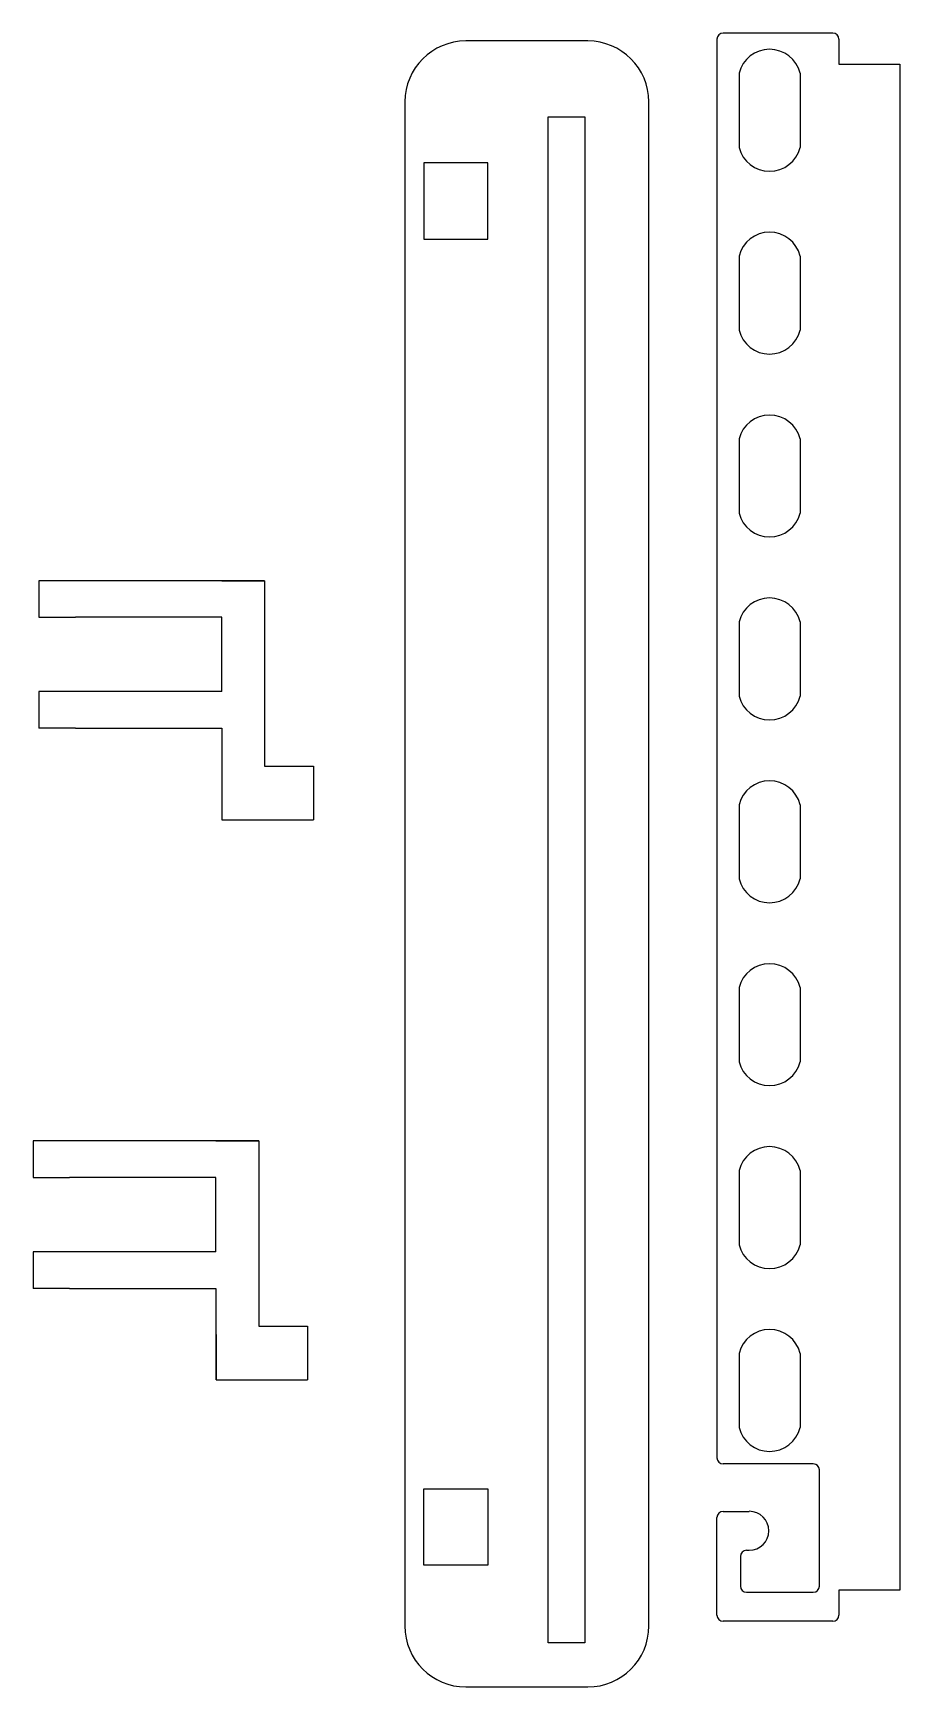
# Model space of a CAD drawing. Header units: millimetres. Extents: x 2360 to 2502, y 1507 to 1779.
import ezdxf

# ---------------------------------------------------------------- set-up
doc = ezdxf.new("R2010")
doc.units = ezdxf.units.MM

msp = doc.modelspace()

# ---------------------------------------------------------------- linework, layer by layer
for p, q in [((2450.56, 1777.29), (2430.56, 1777.29)), ((2471.74, 1777.58, 21.97), (2471.74, 1544.88, 21.97)), ((2490.74, 1778.58, 21.97), (2472.74, 1778.58, 21.97)), ((2491.74, 1777.58, 21.97), (2491.74, 1773.47, 21.97)), ((2475.37, 1772.01, 21.97), (2475.37, 1759.83, 21.97)), ((2485.37, 1772.01, 21.97), (2485.37, 1759.83, 21.97)), ((2491.74, 1773.47, 21.97), (2501.74, 1773.47, 21.97)), ((2501.74, 1773.47, 21.97), (2501.74, 1523.17, 21.97)), ((2420.56, 1767.29), (2420.56, 1517.29)), ((2460.56, 1517.29), (2460.56, 1767.29)), ((2444.06, 1764.85), (2450.06, 1764.85)), ((2444.06, 1514.54), (2444.06, 1764.85)), ((2450.06, 1764.85), (2450.06, 1514.54)), ((2423.66, 1757.29), (2423.66, 1744.79)), ((2434.16, 1744.79), (2434.16, 1757.29)), ((2423.66, 1744.79), (2434.16, 1744.79)), ((2475.37, 1742.01, 21.97), (2475.37, 1729.83, 21.97)), ((2485.37, 1742.01, 21.97), (2485.37, 1729.83, 21.97)), ((2475.37, 1712.01, 21.97), (2475.37, 1699.83, 21.97)), ((2485.37, 1712.01, 21.97), (2485.37, 1699.83, 21.97)), ((2397.55, 1688.75), (2360.55, 1688.75)), ((2360.55, 1688.75), (2360.55, 1682.75)), ((2390.55, 1688.75), (2366.55, 1688.75)), ((2390.55, 1688.75), (2397.55, 1688.75)), ((2397.55, 1688.75), (2397.55, 1658.35)), ((2360.55, 1682.75), (2366.55, 1682.75)), ((2390.55, 1682.75), (2366.55, 1682.75)), ((2390.55, 1670.55), (2390.55, 1682.75)), ((2475.37, 1682.01, 21.97), (2475.37, 1669.83, 21.97)), ((2485.37, 1682.01, 21.97), (2485.37, 1669.83, 21.97)), ((2366.55, 1670.55), (2360.55, 1670.55)), ((2360.55, 1670.55), (2360.55, 1664.55)), ((2390.55, 1670.55), (2366.55, 1670.55)), ((2366.55, 1664.55), (2360.55, 1664.55)), ((2366.55, 1664.55), (2390.55, 1664.55)), ((2390.55, 1664.55), (2390.55, 1649.55)), ((2390.55, 1664.55), (2390.56, 1649.55)), ((2397.55, 1664.55), (2397.55, 1658.35)), ((2397.55, 1658.35), (2405.56, 1658.35)), ((2405.56, 1658.35), (2405.56, 1649.55)), ((2390.56, 1649.55), (2405.56, 1649.55)), ((2475.37, 1652.01, 21.97), (2475.37, 1639.83, 21.97)), ((2485.37, 1652.01, 21.97), (2485.37, 1639.83, 21.97)), ((2475.37, 1622.01, 21.97), (2475.37, 1609.83, 21.97)), ((2485.37, 1622.01, 21.97), (2485.37, 1609.83, 21.97)), ((2396.58, 1596.87), (2359.58, 1596.87)), ((2359.58, 1596.87), (2359.58, 1590.87)), ((2389.58, 1596.87), (2365.58, 1596.87)), ((2389.58, 1596.87), (2396.58, 1596.87)), ((2396.58, 1596.87), (2396.58, 1566.47)), ((2359.58, 1590.87), (2365.58, 1590.87)), ((2389.58, 1590.87), (2365.58, 1590.87)), ((2389.58, 1578.67), (2389.58, 1590.87)), ((2475.37, 1592.01, 21.97), (2475.37, 1579.83, 21.97)), ((2485.37, 1592.01, 21.97), (2485.37, 1579.83, 21.97)), ((2365.58, 1578.67), (2359.58, 1578.67)), ((2359.58, 1578.67), (2359.58, 1572.67)), ((2389.58, 1578.67), (2365.58, 1578.67)), ((2365.58, 1572.67), (2359.58, 1572.67)), ((2365.58, 1572.67), (2389.58, 1572.67)), ((2389.58, 1572.67), (2389.58, 1557.67)), ((2389.58, 1572.67), (2389.59, 1557.67)), ((2396.58, 1572.67), (2396.58, 1566.47)), ((2396.58, 1566.47), (2404.59, 1566.47)), ((2404.59, 1566.47), (2404.59, 1557.67)), ((2475.37, 1562.01, 21.97), (2475.37, 1549.83, 21.97)), ((2475.37, 1562.01, 21.97), (2475.37, 1549.83, 21.97)), ((2485.37, 1562.01, 21.97), (2485.37, 1549.83, 21.97)), ((2389.59, 1557.67), (2404.59, 1557.67)), ((2487.54, 1543.88, 21.97), (2472.74, 1543.88, 21.97)), ((2488.54, 1523.82, 21.97), (2488.54, 1542.88, 21.97)), ((2423.66, 1527.29), (2423.66, 1539.79)), ((2423.66, 1539.79), (2434.16, 1539.79)), ((2434.16, 1539.79), (2434.16, 1527.29)), ((2472.74, 1536.09, 21.97), (2477.04, 1536.09, 21.97)), ((2471.74, 1519.06, 21.97), (2471.74, 1535.09, 21.97)), ((2475.6, 1528.7, 21.97), (2475.6, 1523.82, 21.97)), ((2476.6, 1529.7, 21.97), (2477.04, 1529.7, 21.97)), ((2476.6, 1522.82, 21.97), (2487.54, 1522.82, 21.97)), ((2501.74, 1523.17, 21.97), (2491.74, 1523.17, 21.97)), ((2491.74, 1523.17, 21.97), (2491.74, 1519.06, 21.97)), ((2490.74, 1518.06, 21.97), (2472.74, 1518.06, 21.97)), ((2450.06, 1514.54), (2444.06, 1514.54)), ((2430.56, 1507.29), (2450.56, 1507.29))]:
    msp.add_line(p, q)
at = {"extrusion": (1, -9.68819e-13, -6.12323e-17)}
msp.add_line((2434.16, 1757.29), (2423.66, 1757.29), dxfattribs=at)
at = {"extrusion": (1, 9.68819e-13, -6.12323e-17)}
msp.add_line((2434.16, 1527.29), (2423.66, 1527.29), dxfattribs=at)
for centre, radius, start, end in [((2430.56, 1767.29), 10, 90, 180), ((2450.56, 1767.29), 10, 0, 90), ((2472.74, 1777.58, 21.97), 1, 90, 180), ((2490.74, 1777.58, 21.97), 1, 0, 90), ((2480.37, 1770.77, 21.97), 5.15, 13.944, 166.056), ((2480.37, 1761.07, 21.97), 5.15, 193.944, 346.056), ((2480.37, 1740.77, 21.97), 5.15, 13.944, 166.056), ((2480.37, 1731.07, 21.97), 5.15, 193.944, 346.056), ((2480.37, 1710.77, 21.97), 5.15, 13.944, 166.056), ((2480.37, 1701.07, 21.97), 5.15, 193.944, 346.056), ((2480.37, 1680.77, 21.97), 5.15, 13.944, 166.056), ((2480.37, 1671.07, 21.97), 5.15, 193.944, 346.056), ((2480.37, 1650.77, 21.97), 5.15, 13.944, 166.056), ((2480.37, 1641.07, 21.97), 5.15, 193.944, 346.056), ((2480.37, 1620.77, 21.97), 5.15, 13.944, 166.056), ((2480.37, 1611.07, 21.97), 5.15, 193.944, 346.056), ((2480.37, 1590.77, 21.97), 5.15, 13.944, 166.056), ((2480.37, 1581.07, 21.97), 5.15, 193.944, 346.056), ((2480.37, 1560.77, 21.97), 5.15, 13.944, 166.056), ((2480.37, 1551.07, 21.97), 5.15, 193.944, 346.056), ((2472.74, 1544.88, 21.97), 1, 180, 270), ((2487.54, 1542.88, 21.97), 1, 0, 90), ((2472.74, 1535.09, 21.97), 1, 90, 180), ((2477.04, 1532.9, 21.97), 3.2, 270, 90), ((2476.6, 1528.7, 21.97), 1, 90, 180), ((2476.6, 1523.82, 21.97), 1, 180, 270), ((2487.54, 1523.82, 21.97), 1, 270, 0), ((2430.56, 1517.29), 10, 180, 270), ((2450.56, 1517.29), 10, 270, 0), ((2472.74, 1519.06, 21.97), 1, 180, 270), ((2490.74, 1519.06, 21.97), 1, 270, 0)]:
    msp.add_arc(centre, radius, start, end)

doc.saveas('drawing.dxf')
